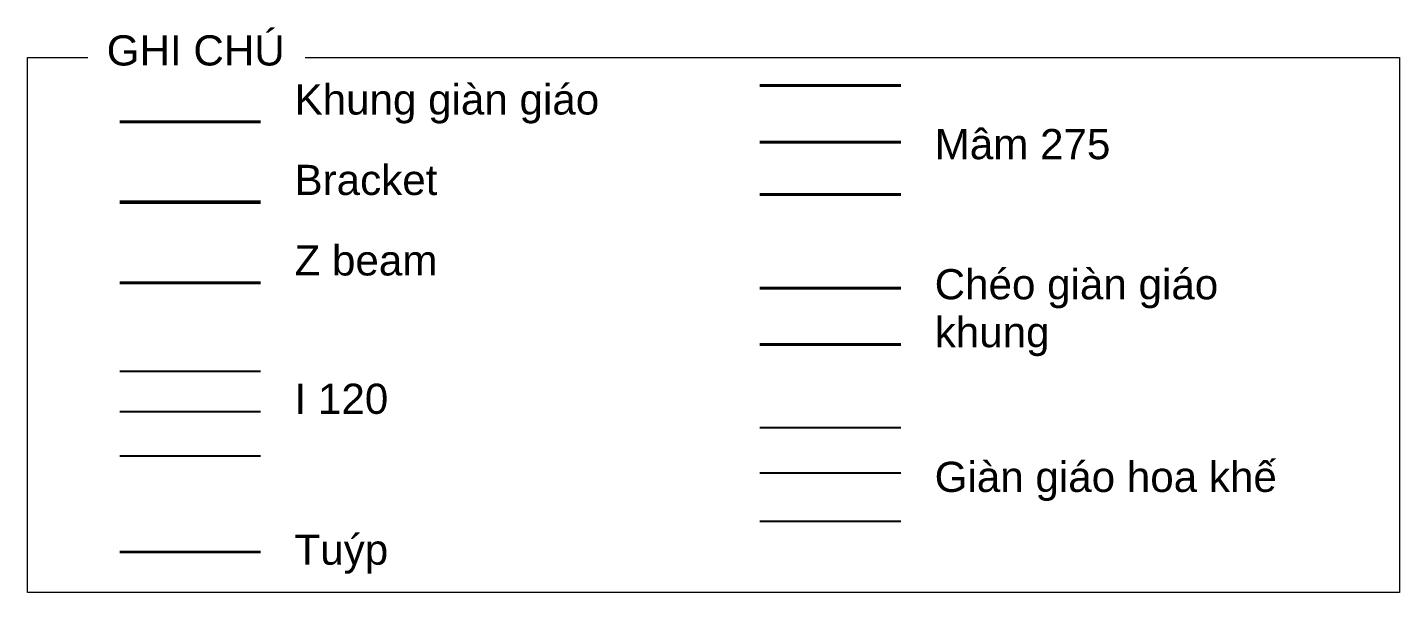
# Model space of a CAD drawing. Header units: millimetres. Extents: x -41779 to 122129, y -6962 to 59838.
# Drawn here: x 88029 to 122129, y 8878 to 22924 of the extents above; entities that cross this region are included whole.
import ezdxf

# ---------------------------------------------------------------- set-up
doc = ezdxf.new("R2010")
doc.units = ezdxf.units.MM
for name, color, linetype, lineweight in [('A-DETL', 90, 'Continuous', 5), ('A-DETL-THIN', 151, 'Continuous', 5), ('G-ANNO-TEXT', 231, 'Continuous', 5)]:
    doc.layers.add(name, color=color, linetype=linetype, lineweight=lineweight)
doc.styles.add('Arial', font='arial.ttf', dxfattribs={"height": 750})

msp = doc.modelspace()

# ---------------------------------------------------------------- linework, layer by layer
at = {"layer": 'A-DETL', "lineweight": 40}
for p, q in [((106233, 21480), (109733, 21480)), ((90324, 20580), (93824, 20580)), ((106233, 20075), (109733, 20075)), ((106233, 18770), (109733, 18770)), ((90324, 16580), (93824, 16580)), ((106233, 16444), (109733, 16444)), ((106233, 15044), (109733, 15044))]:
    msp.add_line(p, q, dxfattribs=at)
at = {"layer": 'A-DETL', "lineweight": 50}
msp.add_line((90324, 18580), (93824, 18580), dxfattribs=at)
at = {"layer": 'A-DETL', "lineweight": 25}
for p, q in [((90324, 14380), (93824, 14380)), ((90324, 13380), (93824, 13380)), ((106233, 12980), (109733, 12980)), ((90324, 12280), (93824, 12280)), ((106233, 11854), (109733, 11854)), ((106233, 10649), (109733, 10649))]:
    msp.add_line(p, q, dxfattribs=at)
at = {"layer": 'A-DETL', "lineweight": 35}
msp.add_line((90324, 9891), (93824, 9891), dxfattribs=at)
at = {"layer": 'A-DETL-THIN'}
for p, q in [((88029, 8878), (88029, 22178)), ((88029, 22178), (89529, 22178)), ((94929, 22178), (122129, 22178)), ((122129, 22178), (122129, 8878)), ((122129, 8878), (88029, 8878))]:
    msp.add_line(p, q, dxfattribs=at)

# ---------------------------------------------------------------- texts
at = {"layer": 'G-ANNO-TEXT', "color": 7, "char_height": 750, "attachment_point": 1, "style": 'Arial'}
for s, insert, width in [('GHI CHÚ', (90000, 22728), 5363.29), ('Khung giàn giáo', (94667, 21509), 9043.03), ('Mâm 275', (110576, 20399), 5267.09), ('Bracket', (94667, 19509), 4329.11), ('Z beam', (94667, 17509), 4305.06), ('Chéo giàn giáo ', (110576, 16917), 8802.53), ('khung', (110576, 15727), 3391.14), ('I 120', (94667, 14069), 2813.92), ('Giàn giáo hoa khế', (110576, 12129), 10173.41), ('Tuýp', (94667, 10321), 2813.92)]:
    msp.add_mtext(s, dxfattribs=dict(at, insert=insert, width=width))

doc.saveas('drawing.dxf')
